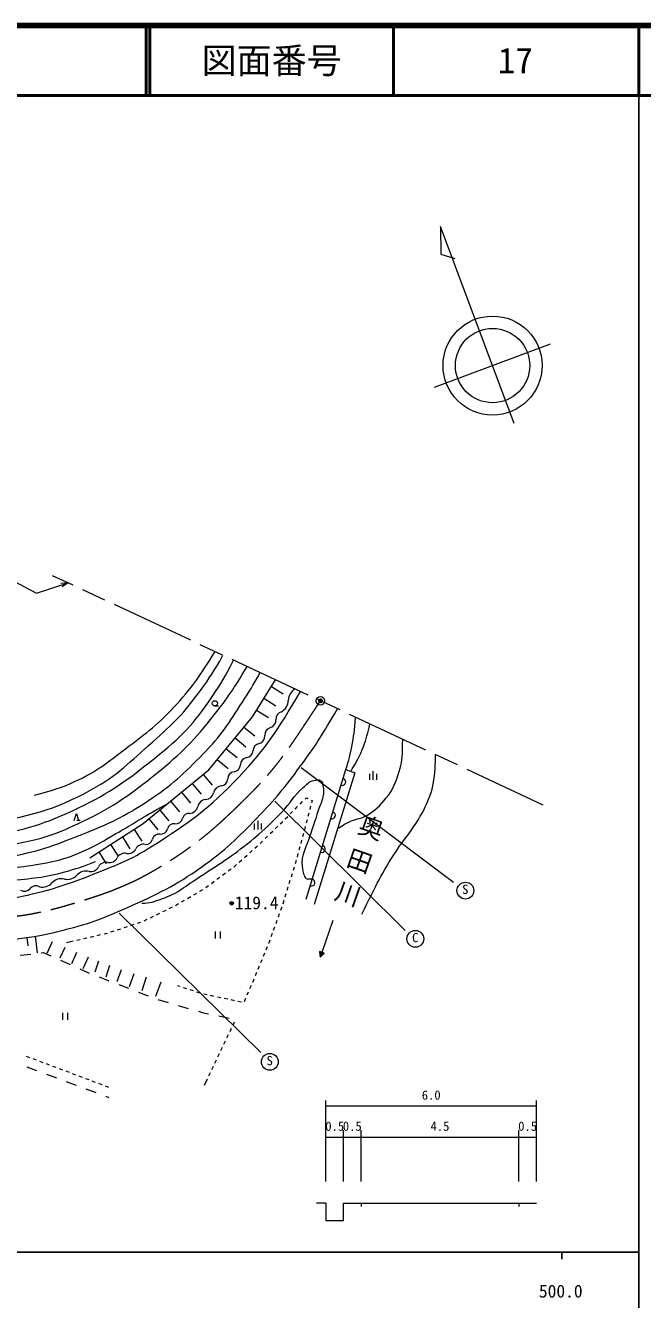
# Model space of a CAD drawing. Units: millimetres, scale not verified. Extents: x 40000 to 680000, y 20000 to 380000.
# Drawn here: x 491527 to 579500, y 198249 to 380000 of the extents above; entities that cross this region are included whole.
import ezdxf
from ezdxf.enums import TextEntityAlignment as Align

# ---------------------------------------------------------------- set-up
doc = ezdxf.new("R2010")
doc.units = ezdxf.units.MM
doc.header["$LTSCALE"] = 1000
doc.header["$PDMODE"] = 32
doc.header["$PDSIZE"] = 500
doc.linetypes.add('CHAIN', pattern=[18.5, 12, -1.5, 3.5, -1.5])
for name, color, linetype, lineweight in [('M-BGD', 7, 'Continuous', 13), ('M-BGD-HTXT', 7, 'Continuous', 13), ('M-BMK', 2, 'CHAIN', 13), ('M-BMK-SRVR', 3, 'Continuous', 13), ('M-STR-HTXT', 7, 'Continuous', 13), ('M-TTL', 2, 'Continuous', 140), ('M-TTL-BAND', 7, 'Continuous', 25), ('M-TTL-LINE', 7, 'Continuous', 50), ('M-TTL-TXT', 7, 'Continuous', 13)]:
    doc.layers.add(name, color=color, linetype=linetype, lineweight=lineweight)
doc.layers.add('M-OTRS', color=6, linetype='Continuous')
doc.styles.add('@ＭＳ ゴシック', font='')
doc.styles.add('ＭＳ ゴシック', font='')
doc.styles.get('@ＭＳ ゴシック').set_extended_font_data('@MS Gothic')
doc.styles.get('ＭＳ ゴシック').set_extended_font_data('MS Gothic')

msp = doc.modelspace()

# ---------------------------------------------------------------- linework, layer by layer
at = {"layer": 'M-BGD'}
for p, q in [((526585, 285719), (528282, 284660)), ((525526, 284023), (527223, 282964)), ((518527, 282925), (519027, 282925)), ((524467, 282326), (526164, 281267)), ((522679, 279923), (524226, 278655)), ((521411, 278377), (522957, 277108)), ((520143, 276830), (521689, 275562)), ((518874, 275284), (520421, 274015)), ((516860, 273151), (518128, 271604)), ((530818, 274162), (552557, 257771)), ((531554, 255361), (537224, 273843)), ((538478, 273373), (532699, 254581)), ((537224, 273843), (538478, 273373)), ((540619, 272374), (540619, 273249)), ((541119, 272374), (541119, 273624)), ((541619, 272374), (541619, 273249)), ((515314, 271882), (516582, 270336)), ((512221, 269345), (513489, 267799)), ((513767, 270614), (515036, 269067)), ((527101, 269359), (545638, 250913)), ((530683, 268922), (531038, 269275)), ((531392, 269627), (531587, 269820)), ((531587, 269820), (531790, 269721)), ((532240, 269503), (532386, 269432)), ((532386, 269432), (532302, 269105)), ((498482, 266577), (498782, 267577)), ((498782, 267577), (499082, 266577)), ((510674, 268077), (511943, 266531)), ((529263, 267514), (529618, 267866)), ((529973, 268218), (530328, 268570)), ((531927, 267652), (531802, 267168)), ((532177, 268621), (532052, 268137)), ((499332, 266577), (498832, 266577)), ((509128, 266809), (510396, 265262)), ((524194, 265292), (524194, 266167)), ((524694, 265292), (524694, 266542)), ((525194, 265292), (525194, 266167)), ((527126, 265408), (527484, 265758)), ((527841, 266107), (528103, 266364)), ((528103, 266364), (528198, 266457)), ((528553, 266810), (528908, 267162)), ((531418, 265718), (531288, 265236)), ((531635, 266524), (531548, 266201)), ((531677, 266684), (531635, 266524)), ((505345, 264248), (506421, 262562)), ((507031, 265324), (508107, 263638)), ((524981, 263311), (525339, 263660)), ((525696, 264010), (526054, 264359)), ((526411, 264709), (526769, 265059)), ((530897, 263787), (530767, 263305)), ((531157, 264753), (531027, 264270)), ((501973, 262096), (503049, 260410)), ((503659, 263172), (504735, 261486)), ((523493, 261974), (523867, 262307)), ((524240, 262640), (524613, 262972)), ((530376, 261856), (530246, 261374)), ((530636, 262822), (530506, 262339)), ((521245, 259990), (521361, 260076)), ((521361, 260076), (521626, 260312)), ((522000, 260644), (522373, 260977)), ((522746, 261309), (523120, 261642)), ((529818, 259936), (529673, 259457)), ((530108, 260893), (529963, 260415)), ((518830, 258209), (519233, 258506)), ((519635, 258802), (520037, 259099)), ((520440, 259396), (520842, 259693)), ((529529, 258979), (529384, 258500)), ((516374, 256492), (516805, 256745)), ((517221, 257022), (517623, 257319)), ((518025, 257615), (518428, 257912)), ((528949, 257064), (528805, 256586)), ((529239, 258022), (529094, 257543)), ((512924, 254468), (513355, 254721)), ((513786, 254974), (514218, 255227)), ((514649, 255480), (515080, 255733)), ((515511, 255986), (515943, 256239)), ((528370, 255150), (528226, 254672)), ((528660, 256107), (528515, 255629)), ((504866, 253354), (525091, 233492)), ((509330, 252712), (509779, 252931)), ((510228, 253151), (510678, 253370)), ((511127, 253589), (511576, 253809)), ((512026, 254028), (512475, 254247)), ((527715, 253261), (527544, 252791)), ((528056, 254201), (527885, 253731)), ((503693, 250679), (504167, 250837)), ((504642, 250995), (505116, 251153)), ((505591, 251311), (506065, 251469)), ((506539, 251627), (507014, 251786)), ((507488, 251944), (507962, 252102)), ((508431, 252274), (508880, 252493)), ((527033, 251381), (526862, 250911)), ((527374, 252321), (527203, 251851)), ((535347, 252298), (533768, 247765)), ((484029, 248852), (492780, 250047)), ((491706, 249900), (491869, 248711)), ((492883, 250061), (493208, 247683)), ((495313, 249292), (494570, 247612)), ((497372, 249171), (498346, 249397)), ((498834, 249510), (499321, 249623)), ((499808, 249735), (500295, 249848)), ((500782, 249961), (501269, 250074)), ((501756, 250186), (502243, 250299)), ((502731, 250412), (503218, 250525)), ((518559, 250763), (518559, 249763)), ((519309, 249763), (519309, 250763)), ((526204, 249095), (526177, 249032)), ((526351, 249501), (526204, 249095)), ((526692, 250441), (526521, 249971)), ((490778, 247352), (492266, 247540)), ((493754, 247727), (494033, 247763)), ((494033, 247763), (495146, 247265)), ((497122, 248468), (496427, 246950)), ((498786, 247741), (498091, 246158)), ((525601, 247647), (525409, 247186)), ((525985, 248570), (525793, 248109)), ((534108, 247647), (533429, 247884)), ((533429, 247884), (533532, 247086)), ((533451, 247876), (533435, 247831)), ((533474, 247868), (533442, 247777)), ((533497, 247860), (533449, 247724)), ((533519, 247852), (533456, 247671)), ((533542, 247844), (533463, 247618)), ((533564, 247837), (533470, 247565)), ((533587, 247829), (533477, 247511)), ((533610, 247821), (533484, 247458)), ((533632, 247813), (533490, 247405)), ((533655, 247805), (533497, 247352)), ((533678, 247797), (533504, 247298)), ((533700, 247789), (533511, 247245)), ((533723, 247781), (533518, 247192)), ((533746, 247773), (533525, 247139)), ((533768, 247765), (533532, 247086)), ((533532, 247086), (534108, 247647)), ((533791, 247758), (533570, 247123)), ((533814, 247750), (533609, 247160)), ((533836, 247742), (533647, 247198)), ((533859, 247734), (533685, 247235)), ((533882, 247726), (533724, 247273)), ((533904, 247718), (533762, 247310)), ((533847, 247992), (533768, 247765)), ((533927, 247710), (533801, 247348)), ((533950, 247702), (533839, 247385)), ((533972, 247694), (533878, 247422)), ((533995, 247687), (533916, 247460)), ((534018, 247679), (533955, 247497)), ((534040, 247671), (533993, 247535)), ((534063, 247663), (534032, 247572)), ((534086, 247655), (534070, 247610)), ((496515, 246651), (497884, 246038)), ((499253, 245425), (500596, 244824)), ((500466, 247095), (499723, 245447)), ((501950, 246516), (501401, 244933)), ((503501, 245886), (502984, 244222)), ((524832, 245801), (524640, 245339)), ((525217, 246724), (525025, 246262)), ((500596, 244824), (500622, 244813)), ((502021, 244272), (503420, 243730)), ((505181, 245304), (504567, 243576)), ((506958, 244706), (506312, 242833)), ((508751, 244222), (508105, 242267)), ((524064, 243954), (523872, 243493)), ((524448, 244878), (524256, 244416)), ((504818, 243188), (506217, 242646)), ((507616, 242104), (509014, 241563)), ((510802, 243511), (510076, 241492)), ((513598, 242880), (513240, 242995)), ((514551, 242575), (514074, 242728)), ((515503, 242270), (515027, 242423)), ((516455, 241965), (515979, 242118)), ((516947, 241807), (516931, 241813)), ((517420, 241707), (516947, 241807)), ((523295, 242108), (523103, 241646)), ((523680, 243031), (523487, 242570)), ((510415, 241027), (511857, 240614)), ((513299, 240201), (514741, 239788)), ((518398, 241500), (517909, 241604)), ((519377, 241293), (518888, 241396)), ((520355, 241086), (519866, 241189)), ((521333, 240878), (520844, 240982)), ((522312, 240671), (521822, 240775)), ((522911, 241185), (522719, 240723)), ((496792, 239137), (496792, 238137)), ((497542, 238137), (497542, 239137)), ((516183, 239375), (516909, 239167)), ((516909, 239167), (517638, 239014)), ((519106, 238706), (520574, 238398)), ((520685, 236500), (520900, 236951)), ((521115, 237402), (521330, 237854)), ((519824, 234694), (520039, 235146)), ((520254, 235597), (520470, 236048)), ((491646, 232962), (492114, 232786)), ((518963, 232889), (519178, 233340)), ((519394, 233792), (519609, 234243)), ((491712, 231421), (493118, 230898)), ((492582, 232610), (493050, 232434)), ((493518, 232258), (493986, 232083)), ((494454, 231907), (494922, 231731)), ((495390, 231555), (495858, 231379)), ((496326, 231204), (496794, 231028)), ((497262, 230852), (497730, 230676)), ((518103, 231084), (518318, 231535)), ((518533, 231986), (518748, 232438)), ((494524, 230376), (495930, 229854)), ((497336, 229331), (498743, 228809)), ((498199, 230500), (498667, 230324)), ((499135, 230149), (499603, 229973)), ((500071, 229797), (500539, 229621)), ((501007, 229445), (501475, 229270)), ((501943, 229094), (502411, 228918)), ((517027, 228827), (517457, 229730)), ((517672, 230181), (517887, 230632)), ((500149, 228287), (501555, 227765)), ((502879, 228742), (503347, 228566)), ((502961, 227242), (503413, 227075))]:
    msp.add_line(p, q, dxfattribs=at)
msp.add_lwpolyline([(500686, 261275), (508319, 266145), (517669, 273814), (523884, 281393), (527168, 286653)], dxfattribs=at)
for centre, radius in [((518527, 283300), 375), ((554249, 256581), 1200), ((520929, 254779), 150), ((520929, 254779), 120), ((520929, 254779), 90), ((520929, 254779), 60), ((520929, 254779), 30), ((520929, 254779), 20), ((547108, 249700), 1200), ((526355, 232156), 1200)]:
    msp.add_circle(centre, radius, dxfattribs=at)
for centre, radius, start, end in [((527081, 283769), 1911, 299.4094, 358.68346), ((530901, 283681), 1911, 119.4094, 178.68346), ((528308, 281064), 1080, 105.52785, 185.09773), ((526157, 280872), 1080, 285.52785, 5.09773), ((524584, 278600), 1080, 285.52785, 5.09773), ((526735, 278792), 1080, 105.52785, 185.09773), ((522936, 276577), 1036, 277.47316, 358.7722), ((525008, 276532), 1036, 97.47316, 178.7722), ((521134, 274567), 1036, 277.47316, 358.7722), ((523206, 274522), 1036, 97.47316, 178.7722), ((521404, 272512), 1036, 97.47316, 178.7722), ((519554, 270291), 1241, 94.05159, 168.05804), ((519332, 272556), 1036, 277.47316, 358.7722), ((536686, 272091), 500, 252.94479, 72.94479), ((517301, 268328), 1241, 94.05159, 168.05804), ((517126, 270805), 1241, 274.05159, 348.05804), ((514834, 266653), 959, 82.47005, 167.12138), ((514872, 268842), 1241, 274.05159, 348.05804), ((535220, 267311), 500, 252.94479, 72.94479), ((510843, 265606), 959, 262.47005, 347.12138), ((512713, 265179), 959, 82.47005, 167.12138), ((512964, 267080), 959, 262.47005, 347.12138), ((508722, 264132), 959, 262.47005, 347.12138), ((510592, 263705), 959, 82.47005, 167.12138), ((505685, 260703), 1219, 78.37637, 153.07485), ((506176, 263091), 1219, 258.37637, 333.07485), ((508350, 261987), 1219, 78.37637, 153.07485), ((533753, 262531), 500, 252.94479, 72.94479), ((500845, 260523), 1219, 258.37637, 333.07485), ((503020, 259419), 1219, 78.37637, 153.07485), ((503511, 261807), 1219, 258.37637, 333.07485), ((496656, 256443), 1835, 77.00984, 137.53026), ((497480, 260019), 1835, 257.00984, 317.53026), ((500187, 257541), 1835, 77.00984, 137.53026), ((532287, 257751), 500, 252.94479, 72.94479), ((491366, 257573), 1067, 240.13453, 320.20373), ((493005, 256208), 1067, 60.13453, 140.20373), ((493949, 258921), 1835, 257.00984, 317.53026)]:
    msp.add_arc(centre, radius, start, end, dxfattribs=at)
for points, knots in [([(350178, 319181), (350965, 318291), (351291, 317972), (352140, 317363), (353245, 316572), (354030, 316387), (355303, 315910), (357085, 315240), (358173, 315143), (360028, 314710), (363005, 314015), (364720, 313839), (367697, 313138), (371369, 312274), (373462, 311889), (377046, 310711), (380476, 309584), (382294, 308661), (385612, 307236), (388624, 305942), (390214, 304996), (393245, 303747), (397081, 302165), (399337, 301554), (403222, 300094), (407943, 298319), (410542, 297204), (415264, 295429), (418045, 294383), (419695, 294027), (422406, 292812), (425243, 291541), (426731, 290593), (429330, 288886), (431891, 287205), (433198, 286065), (435491, 284034), (439031, 280899), (440490, 278595), (443969, 275393), (446521, 273044), (447987, 271756), (450757, 269668), (453185, 267837), (454564, 266773), (457306, 265456), (459589, 264360), (460981, 263984), (463412, 263276), (467226, 262164), (469411, 261666), (473335, 261040), (478399, 260232), (481278, 259834), (486406, 259813), (489830, 259800), (491773, 260009), (495129, 260686), (497032, 261070), (498068, 261472), (499845, 262253), (501703, 263070), (502662, 263702), (504425, 264707), (506549, 265917), (507680, 266697), (509810, 267897), (510588, 268336), (510838, 268480), (511809, 269008)], [0, 0, 0, 0, 1, 1, 1, 2, 2, 2, 3, 3, 3, 4, 4, 4, 5, 5, 5, 6, 6, 6, 7, 7, 7, 8, 8, 8, 9, 9, 9, 10, 10, 10, 11, 11, 11, 12, 12, 12, 13, 13, 13, 14, 14, 14, 15, 15, 15, 16, 16, 16, 17, 17, 17, 18, 18, 18, 19, 19, 19, 20, 20, 20, 21, 21, 21, 22, 22, 22, 23, 23, 23, 23]), ([(376374, 315051), (380613, 312181), (381955, 311328), (385751, 309327), (390293, 306932), (393087, 306107), (397855, 304202), (401961, 302561), (404328, 301815), (408432, 300167), (413575, 298102), (416443, 296903), (421462, 294552), (424618, 293073), (426464, 292361), (429422, 290517), (431756, 289062), (432893, 287990), (435042, 286274), (438551, 283472), (440387, 281746), (443783, 278809), (446957, 276066), (448519, 274269), (451852, 271721), (455099, 269240), (457000, 267888), (460671, 266092), (463461, 264728), (465152, 264212), (468140, 263366), (471592, 262389), (473570, 261903), (477136, 261513), (481688, 261014), (484330, 260721), (488858, 261403), (493165, 262053), (495495, 262988), (499544, 264593), (503431, 266134), (505594, 267144), (509085, 269445), (512427, 271648), (514080, 273237), (516881, 276097), (519410, 278678), (520506, 280438), (522456, 283480), (523488, 285090), (523853, 285660), (524969, 287681)], [0, 0, 0, 0, 1, 1, 1, 2, 2, 2, 3, 3, 3, 4, 4, 4, 5, 5, 5, 6, 6, 6, 7, 7, 7, 8, 8, 8, 9, 9, 9, 10, 10, 10, 11, 11, 11, 12, 12, 12, 13, 13, 13, 14, 14, 14, 15, 15, 15, 16, 16, 16, 17, 17, 17, 17]), ([(381215, 314086), (384466, 312278), (385391, 311809), (388121, 310451), (392686, 308181), (395368, 307167), (400079, 305217), (403228, 303914), (405012, 303230), (408184, 301982), (412350, 300343), (414717, 299508), (418865, 297825), (422597, 296312), (424841, 295763), (428352, 293791), (431923, 291784), (433722, 290305), (436930, 287757), (441025, 284504), (442948, 282248), (446789, 278698), (449422, 276263), (450728, 274705), (453513, 272446), (455577, 270772), (456782, 269864), (459095, 268554), (462015, 266901), (463734, 266035), (466946, 265065), (471586, 263663), (474355, 263367), (479192, 263053), (483336, 262785), (485729, 262522), (489823, 263217), (493847, 263900), (496076, 264704), (499746, 266488), (504160, 268635), (506456, 270266), (510268, 273358), (513799, 276222), (515632, 278072), (518434, 281652), (520442, 284216), (521145, 285245), (523120, 288546)], [0, 0, 0, 0, 1, 1, 1, 2, 2, 2, 3, 3, 3, 4, 4, 4, 5, 5, 5, 6, 6, 6, 7, 7, 7, 8, 8, 8, 9, 9, 9, 10, 10, 10, 11, 11, 11, 12, 12, 12, 13, 13, 13, 14, 14, 14, 15, 15, 15, 16, 16, 16, 16]), ([(389483, 312320), (393802, 310114), (395000, 309527), (398606, 307886), (403120, 305832), (405737, 304882), (410346, 303052), (414738, 301308), (417293, 300569), (421650, 298736), (424811, 297406), (426649, 296761), (429610, 295028), (433364, 292832), (435125, 291066), (438496, 288318), (441709, 285700), (443381, 284081), (446456, 281303), (449049, 278961), (450262, 277372), (453022, 275229), (455792, 273076), (457428, 271932), (460545, 270322), (463982, 268547), (466033, 267776), (469705, 266560), (472566, 265612), (474176, 264994), (477160, 264570), (480661, 264073), (482708, 263982), (486211, 264461), (491417, 265172), (494344, 266105), (499077, 268386), (503656, 270593), (506018, 272306), (509982, 275488), (513651, 278433), (515587, 280385), (518187, 284306), (519472, 286244), (519980, 287021), (521166, 289460)], [0, 0, 0, 0, 1, 1, 1, 2, 2, 2, 3, 3, 3, 4, 4, 4, 5, 5, 5, 6, 6, 6, 7, 7, 7, 8, 8, 8, 9, 9, 9, 10, 10, 10, 11, 11, 11, 12, 12, 12, 13, 13, 13, 14, 14, 14, 15, 15, 15, 15]), ([(447276, 283202), (449275, 280794), (449950, 280063), (451856, 278241), (454468, 275745), (456100, 274487), (459162, 272571), (462512, 270473), (464555, 269514), (468267, 268155), (471332, 267031), (473101, 266413), (476336, 265974), (479987, 265478), (482138, 265502), (485768, 266137), (491896, 267210), (495495, 267976), (500938, 270990), (504721, 273084), (506419, 274944), (509661, 277805), (512594, 280391), (514184, 281969), (516476, 285138), (517839, 287022), (518339, 287757), (519685, 290152)], [0, 0, 0, 0, 1, 1, 1, 2, 2, 2, 3, 3, 3, 4, 4, 4, 5, 5, 5, 6, 6, 6, 7, 7, 7, 8, 8, 8, 9, 9, 9, 9]), ([(492796, 270213), (495497, 270888), (496434, 271198), (498630, 272175), (501668, 273528), (503108, 274820), (505772, 276810), (508831, 279094), (510570, 280412), (513132, 283243), (515546, 285909), (516331, 287121), (518561, 290678)], [0, 0, 0, 0, 1, 1, 1, 2, 2, 2, 3, 3, 3, 4, 4, 4, 4]), ([(454043, 262042), (454780, 261519), (455010, 261382), (455648, 260988), (457084, 260102), (457965, 259733), (459504, 259039), (461982, 257920), (463434, 257428), (466024, 256599), (468643, 255760), (470141, 255333), (472857, 254902), (475802, 254435), (477493, 254369), (480475, 254391), (483635, 254413), (485420, 254644), (488519, 255263), (493343, 256225), (496064, 256881), (500632, 258704), (504243, 260145), (506357, 260857), (509634, 262950), (514838, 266274), (517750, 268325), (521980, 272824), (525989, 277090), (527291, 279193), (530754, 284976)], [0, 0, 0, 0, 1, 1, 1, 2, 2, 2, 3, 3, 3, 4, 4, 4, 5, 5, 5, 6, 6, 6, 7, 7, 7, 8, 8, 8, 9, 9, 9, 10, 10, 10, 10]), ([(492780, 250047), (495133, 250462), (495840, 250645), (497770, 251155), (501395, 252112), (503352, 252953), (506768, 254499), (511043, 256433), (513443, 257629), (517236, 260390), (520539, 262794), (522146, 264478), (524978, 267423), (527542, 270089), (528834, 271731), (531013, 274721), (533144, 277645), (533809, 278765), (536019, 282514)], [0, 0, 0, 0, 1, 1, 1, 2, 2, 2, 3, 3, 3, 4, 4, 4, 5, 5, 5, 6, 6, 6, 6]), ([(537224, 273843), (537665, 275356), (537782, 275809), (538042, 277092), (538371, 278720), (538409, 279317), (538596, 281309)], [0, 0, 0, 0, 1, 1, 1, 2, 2, 2, 2]), ([(537908, 273586), (538540, 274602), (538729, 274925), (539159, 275832), (539665, 276900), (539893, 277530), (540213, 278667), (540398, 279322), (540461, 279558), (540624, 280361)], [0, 0, 0, 0, 1, 1, 1, 2, 2, 2, 3, 3, 3, 3]), ([(536034, 265425), (536743, 265900), (536982, 266039), (537627, 266364), (538545, 266826), (539204, 266765), (540098, 267272), (541401, 268012), (542022, 268656), (542970, 269817), (543962, 271031), (544268, 271923), (544751, 273415), (545327, 275194), (545289, 276059), (545308, 278170)], [0, 0, 0, 0, 1, 1, 1, 2, 2, 2, 3, 3, 3, 4, 4, 4, 5, 5, 5, 5]), ([(539462, 253215), (541652, 257574), (542209, 258930), (544451, 262302), (545491, 263867), (546238, 264633), (547231, 266227), (548114, 267645), (548571, 268481), (549158, 270044), (549712, 271519), (549793, 272435), (549921, 274006), (549984, 274773), (550008, 275057), (550002, 275975)], [0, 0, 0, 0, 1, 1, 1, 2, 2, 2, 3, 3, 3, 4, 4, 4, 5, 5, 5, 5]), ([(508124, 254775), (509259, 254776), (509886, 255038), (510959, 255405), (513315, 256211), (514366, 257281), (516460, 258628), (519558, 260622), (521315, 261737), (524153, 264086), (525778, 265431), (526590, 266300), (528079, 267794), (529357, 269076), (529747, 270116), (531132, 271283), (531671, 271737), (531930, 272169), (532622, 272301), (533013, 272375), (533311, 272489), (533640, 272264), (533892, 272091), (533873, 271838), (533930, 271537), (534045, 270938), (534063, 270570), (533930, 269974), (533755, 269186), (533533, 268778), (533276, 268012), (532725, 266364), (532412, 265442), (531859, 263795), (531540, 262847), (531259, 262345), (531043, 261368), (530971, 261046), (530921, 260858), (530946, 260528), (530993, 259917), (530983, 259555), (531188, 258977), (531288, 258698), (531320, 258489), (531560, 258315), (531719, 258199), (531863, 258246), (532061, 258250), (532229, 258255), (532342, 258282), (532465, 258331)], [0, 0, 0, 0, 1, 1, 1, 2, 2, 2, 3, 3, 3, 4, 4, 4, 5, 5, 5, 6, 6, 6, 7, 7, 7, 8, 8, 8, 9, 9, 9, 10, 10, 10, 11, 11, 11, 12, 12, 12, 13, 13, 13, 14, 14, 14, 15, 15, 15, 16, 16, 16, 17, 17, 17, 17]), ([(453047, 265263), (456334, 263814), (457307, 263388), (460129, 262436), (463017, 261462), (464694, 261099), (467652, 260365), (470320, 259702), (471815, 259314), (474522, 258838), (477250, 258359), (478789, 258081), (481555, 257932), (484745, 257759), (486549, 257830), (489733, 258095), (492879, 258357), (494680, 258520), (497705, 259422), (499214, 259872), (499786, 260043), (501509, 260755)], [0, 0, 0, 0, 1, 1, 1, 2, 2, 2, 3, 3, 3, 4, 4, 4, 5, 5, 5, 6, 6, 6, 7, 7, 7, 7])]:
    msp.add_open_spline(points, degree=3, knots=knots, dxfattribs=at)
msp.add_point((520929, 254779), dxfattribs=at)
at = {"layer": 'M-BGD-HTXT'}
for p, q in [((534372, 215095), (534372, 226649)), ((534372, 225862), (564372, 225862)), ((564372, 215095), (564372, 226649)), ((536872, 215095), (536872, 222421)), ((539372, 215095), (539372, 222421)), ((561872, 215095), (561872, 222421)), ((534372, 221421), (536872, 221421)), ((536872, 221421), (539372, 221421)), ((539372, 221421), (561872, 221421)), ((561872, 221421), (564372, 221421)), ((534372, 212017), (533024, 212017)), ((534372, 212017), (534372, 209517)), ((536872, 209517), (536872, 212017)), ((536872, 212017), (539372, 212017)), ((539372, 212017), (539372, 211517)), ((539372, 212017), (561872, 212017)), ((561872, 212017), (561872, 211517)), ((561872, 212017), (564372, 212017)), ((534372, 209517), (536872, 209517))]:
    msp.add_line(p, q, dxfattribs=at)
at = {"layer": 'M-BMK'}
msp.add_line((565359, 268794), (495400, 301509), dxfattribs=at)
msp.add_open_spline([(447704, 264250), (450159, 262443), (450820, 261930), (452905, 260573), (454306, 259662), (455081, 259132), (456539, 258316), (458699, 257108), (459915, 256415), (462214, 255496), (466150, 253924), (468500, 253317), (472687, 252652), (477714, 251854), (480641, 252106), (485717, 252489), (490811, 252873), (493700, 253336), (498584, 254833), (503939, 256475), (506977, 257606), (511716, 260592), (516347, 263509), (518682, 265596), (522593, 269424), (527612, 274336), (529073, 276833), (533582, 283654)], degree=3, knots=[0, 0, 0, 0, 1, 1, 1, 2, 2, 2, 3, 3, 3, 4, 4, 4, 5, 5, 5, 6, 6, 6, 7, 7, 7, 8, 8, 8, 9, 9, 9, 9], dxfattribs=at)
at = {"layer": 'M-BMK-SRVR'}
for p, q in [((561219, 323216), (550694, 351309)), ((550694, 351309), (550724, 347365)), ((550724, 347365), (552757, 346742)), ((549858, 328389), (566383, 334581))]:
    msp.add_line(p, q, dxfattribs=at)
for centre, radius in [((558121, 331485), 7059), ((558121, 331485), 5294), ((533582, 283654), 600)]:
    msp.add_circle(centre, radius, dxfattribs=at)
at = {"layer": 'M-OTRS'}
msp.add_point((533582, 283654), dxfattribs=at)
at = {"layer": 'M-STR-HTXT'}
for p, q in [((464679, 314012), (493083, 299005)), ((493083, 299005), (497614, 300474)), ((497614, 300474), (496586, 300403)), ((497614, 300474), (496740, 299928))]:
    msp.add_line(p, q, dxfattribs=at)
at = {"layer": 'M-TTL'}
msp.add_line((680000, 380000), (40000, 380000), dxfattribs=at)
at = {"layer": 'M-TTL-BAND'}
for p, q in [((579000, 20000), (579000, 370000)), ((40000, 205000), (579000, 205000)), ((568000, 205000), (568000, 204000))]:
    msp.add_line(p, q, dxfattribs=at)
at = {"layer": 'M-TTL-LINE'}
for p, q in [((508747, 380000), (508747, 370000)), ((509247, 380000), (509247, 370000)), ((543997, 380000), (543997, 370000)), ((579000, 380000), (579000, 370000)), ((40000, 370000), (680000, 370000))]:
    msp.add_line(p, q, dxfattribs=at)

# ---------------------------------------------------------------- texts
at = {"layer": 'M-BGD', "style": 'ＭＳ ゴシック'}
for s, p in [('S', (553785, 257419)), ('C', (546644, 250537)), ('S', (525891, 232994))]:
    msp.add_text(s, height=1320, dxfattribs=at).set_placement(p, align=Align.TOP_LEFT)
msp.add_text('119.4', height=1833, dxfattribs=at).set_placement((524483, 254844), align=Align.MIDDLE_CENTER)
at = {"layer": 'M-BGD-HTXT', "style": 'ＭＳ ゴシック'}
for s, p in [('6.0', (549372, 226362)), ('0.5', (535622, 221921)), ('0.5', (538122, 221921)), ('4.5', (550622, 221921)), ('0.5', (563122, 221921))]:
    msp.add_text(s, height=1320, dxfattribs=at).set_placement(p, align=Align.BOTTOM_CENTER)
at = {"layer": 'M-BGD-HTXT', "insert": (538744, 260223), "char_height": 2566, "attachment_point": 5, "rotation": 250.637, "style": '@ＭＳ ゴシック'}
msp.add_mtext('\\T1.43;奥田川', dxfattribs=at)
at = {"layer": 'M-TTL-BAND', "style": 'ＭＳ ゴシック'}
msp.add_text('500.0', height=1833, dxfattribs=at).set_placement((567844, 199445), align=Align.MIDDLE_CENTER)
at = {"layer": 'M-TTL-TXT', "style": 'ＭＳ ゴシック'}
for s, p in [('図面番号', (526622, 375000)), ('17', (561372, 375000))]:
    msp.add_text(s, height=3666, dxfattribs=at).set_placement(p, align=Align.MIDDLE_CENTER)

doc.saveas('drawing.dxf')
